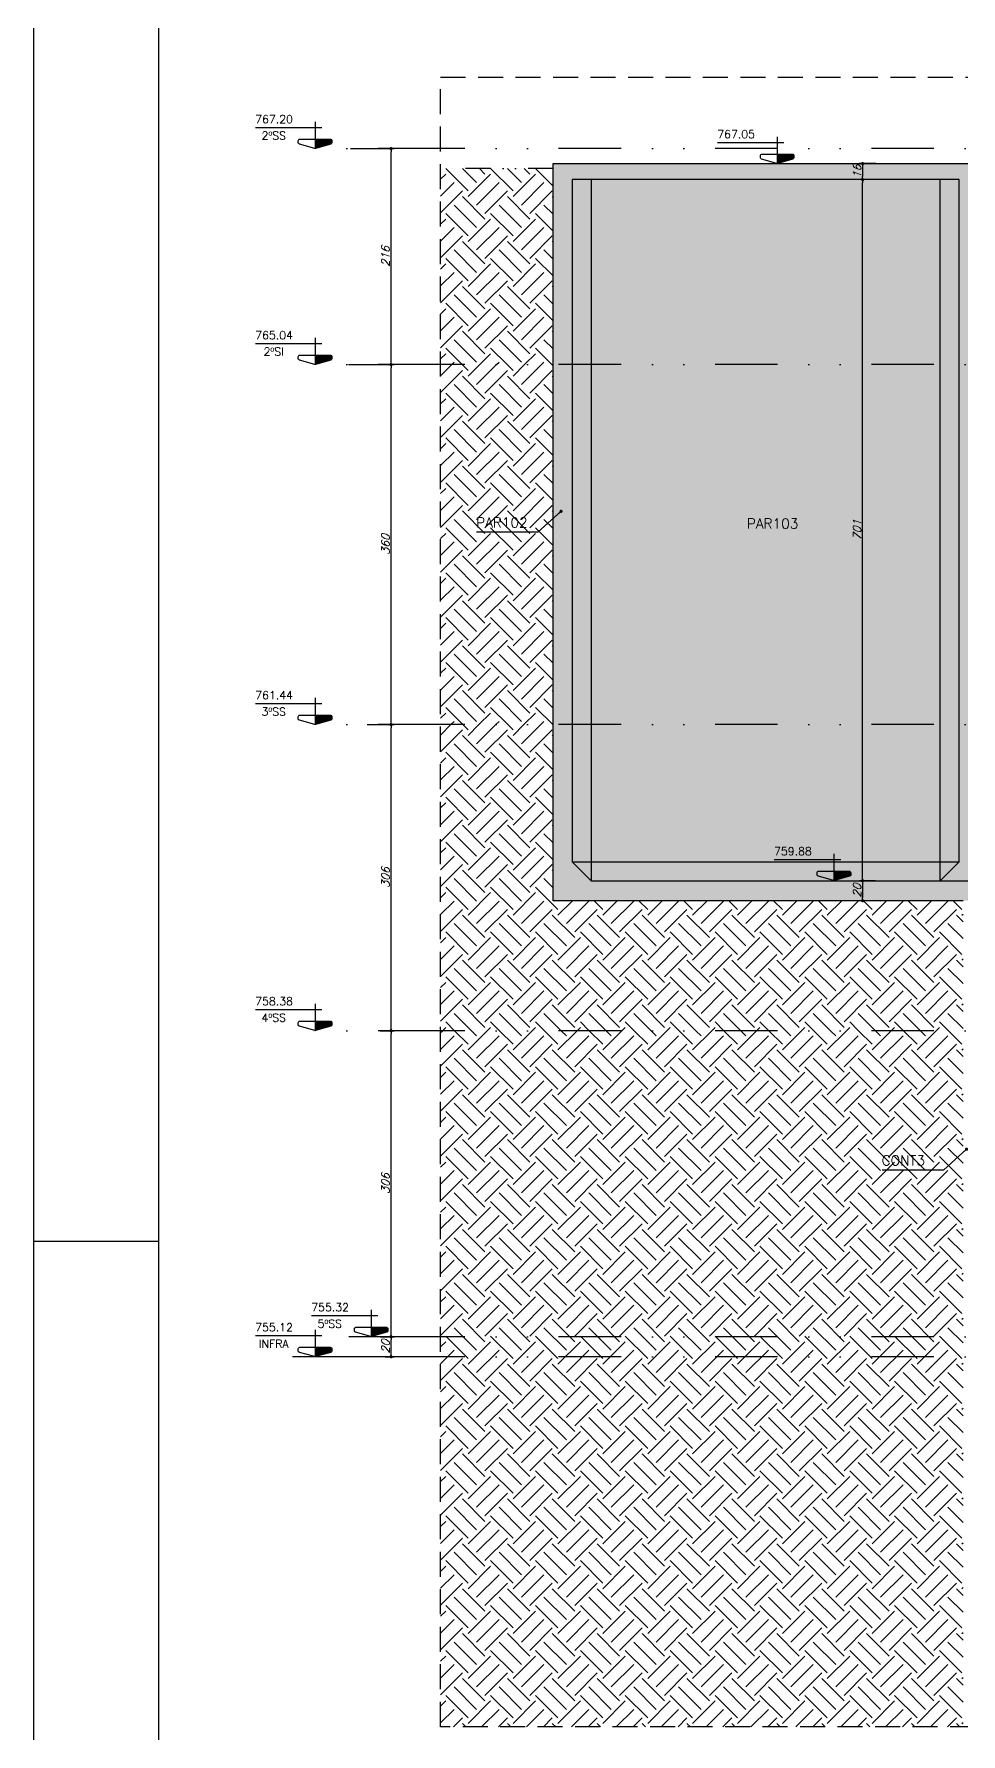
# Model space of a CAD drawing. Header units: millimetres. Extents: x 0 to 7795, y 0 to 4500.
# Drawn here: x 0 to 927, y 992 to 2692 of the extents above; entities that cross this region are included whole.
import ezdxf
from ezdxf.enums import TextEntityAlignment as Align

# ---------------------------------------------------------------- set-up
doc = ezdxf.new("R2010")
doc.units = ezdxf.units.MM
doc.header["$LTSCALE"] = 50
doc.linetypes.add('DASHED', pattern=[0.75, 0.5, -0.25])
doc.linetypes.add('DIVIDE2', pattern=[0.625, 0.25, -0.125, 0, -0.125, 0, -0.125])
for name, color, linetype in [('F-AUX-DET', 2, 'Continuous'), ('F-CORTE', 4, 'Continuous'), ('F-COTAS', 106, 'Continuous'), ('F-EIXOS-DET', 1, 'Continuous'), ('F-LEADER', 1, 'Continuous'), ('F-MARGEM', 1, 'Continuous'), ('F-NÍVEL-VISTA', 2, 'Continuous'), ('F-SOLIDO-CORTE', 71, 'Continuous'), ('F-TEXTO', 6, 'Continuous'), ('F-TEXTO-YELLOW', 2, 'Continuous'), ('F-VIGA VISTA', 2, 'Continuous'), ('F-VISTA', 2, 'Continuous'), ('F-VISTA SÓLIDO 3', 252, 'Continuous')]:
    doc.layers.add(name, color=color, linetype=linetype)
doc.styles.add('CP-TEXT-INCL', font='simplex.shx', dxfattribs={"oblique": 20})
doc.styles.add('MCP', font='simplex.shx')
doc.dimstyles.new('CP-COTAS-50', dxfattribs={"dimscale": 0.64, "dimtxt": 12.5, "dimasz": 5, "dimexe": 5, "dimexo": 5, "dimgap": 2.5, "dimtad": 1, "dimdec": 1, "dimdsep": 46, "dimtxsty": 'CP-TEXT-INCL', "dimblk1": 'DOT', "dimblk2": 'DOT', "dimsah": 1, "dimcen": 9, "dimclrd": 256, "dimclre": 256, "dimclrt": 256, "dimadec": 0, "dimazin": 0, "dimtfac": 1, "dimtdec": 1, "dimtmove": 2, "dimatfit": 3, "dimldrblk": 'DOT', "dimfxl": 5, "dimtolj": 1, "dimarcsym": 0})
pattern_1 = [(45, (-2871.623, 896.083), (0, 44.90128), [31.75, -31.75]), (45, (-2880.042, 904.5), (0, 44.90128), [31.75, -31.75]), (45, (-2888.46, 912.92), (0, 44.90128), [31.75, -31.75]), (135, (-2888.46, 918.533), (-44.90128, 0), [31.75, -31.75]), (135, (-2880.042, 926.952), (-44.90128, 0), [31.75, -31.75]), (135, (-2871.623, 935.37), (-44.90128, 0), [31.75, -31.75])]

# ---------------------------------------------------------------- blocks, each defined once
blk = doc.blocks.new('_DOT')
at = {"color": 0, "linetype": 'ByBlock'}
blk.add_line((-0.5, 0), (-1, 0), dxfattribs=at)
at = {"color": 0, "linetype": 'ByBlock', "const_width": 0.5}
blk.add_lwpolyline([(-0.25, 0, 1), (0.25, 0, 1)], format="xyb", close=True, dxfattribs=at)
blk = doc.blocks.new('A0-2L_900')
at = {"layer": 'F-MARGEM', "color": 2}
blk.add_line((0, 29.7), (2.5, 29.7), dxfattribs=at)
blk.add_lwpolyline([(155.9, 0), (0, 0), (0, 90), (155.9, 90)], close=True, dxfattribs=at)
at = {"layer": 'F-MARGEM', "color": 7}
blk.add_lwpolyline([(2.5, 89), (154.9, 89), (154.9, 1), (2.5, 1)], close=True, dxfattribs=at)
blk = doc.blocks.new('Nível - Vista')
at = {"layer": 'F-NÍVEL-VISTA'}
blk.add_hatch(color=71, dxfattribs=at).paths.add_polyline_path([(0, 0.238), (-0.38, 0.238, 0.414214), (-0.42, 0.198), (-0.42, 0.148, 0.331206), (-0.391, 0.11), (-0.011, 0.002, 0.072993), (0, 0)])
at = {"layer": 'F-NÍVEL-VISTA', "color": 2}
for p, q in [((-0.168, 0.521), (1.493, 0.521)), ((0, 0.67), (0, 0))]:
    blk.add_line(p, q, dxfattribs=at)
blk.add_lwpolyline([(-0.011, 0.002, 0.146769), (0.011, 0.002), (0.391, 0.11, 0.331206), (0.42, 0.148), (0.42, 0.198, 0.414214), (0.38, 0.238), (-0.38, 0.238, 0.414214), (-0.42, 0.198), (-0.42, 0.148, 0.331206), (-0.391, 0.11), (-0.011, 0.002, 0.146769), (0.011, 0.002)], format="xyb", dxfattribs=at)
at = {"layer": 'F-TEXTO', "color": 3, "style": 'MCP'}
for tag, p in [('NÍVEL', (1.026, 0.636)), ('NÍVEL_DETALHE', (1.02, 0.186))]:
    blk.add_attdef(tag, text='', height=0.2, dxfattribs=at).set_placement(p, align=Align.CENTER)
blk = doc.blocks.new('*D80')
at = {"layer": 'DEFPOINTS', "color": 0, "transparency": 16777216}
for p in [(330.1, 2001.4), (357.2, 2001.4), (343, 1695.4)]:
    blk.add_point(p, dxfattribs=at)
at = {"layer": 'F-COTAS', "lineweight": -2, "transparency": 16777216}
for p, q in [((333.3, 2001.4), (360.4, 2001.4)), ((357.2, 1698.6), (357.2, 1998.2)), ((346.2, 1695.4), (360.4, 1695.4))]:
    blk.add_line(p, q, dxfattribs=at)
at = {"layer": 'F-COTAS', "lineweight": -2, "transparency": 16777216, "xscale": 3.2, "yscale": 3.2, "zscale": 3.2}
for p, rotation in [((357.2, 2001.4), 90), ((357.2, 1695.4), 270)]:
    blk.add_blockref('_DOT', p, dxfattribs=dict(at, rotation=rotation))
at = {"layer": 'F-COTAS', "transparency": 16777216, "insert": (351.6, 1848.4), "char_height": 8, "attachment_point": 5, "rotation": 90, "style": 'CP-TEXT-INCL'}
blk.add_mtext('\\A1;306', dxfattribs=at)
blk = doc.blocks.new('*D81')
at = {"layer": 'DEFPOINTS', "color": 0, "transparency": 16777216}
for p in [(311.4, 2361.4), (357.2, 2361.4), (330.1, 2001.4)]:
    blk.add_point(p, dxfattribs=at)
at = {"layer": 'F-COTAS', "lineweight": -2, "transparency": 16777216}
for p, q in [((314.6, 2361.4), (360.4, 2361.4)), ((357.2, 2004.6), (357.2, 2358.2)), ((333.3, 2001.4), (360.4, 2001.4))]:
    blk.add_line(p, q, dxfattribs=at)
at = {"layer": 'F-COTAS', "lineweight": -2, "transparency": 16777216, "xscale": 3.2, "yscale": 3.2, "zscale": 3.2}
for p, rotation in [((357.2, 2361.4), 90), ((357.2, 2001.4), 270)]:
    blk.add_blockref('_DOT', p, dxfattribs=dict(at, rotation=rotation))
at = {"layer": 'F-COTAS', "transparency": 16777216, "insert": (351.6, 2181.4), "char_height": 8, "attachment_point": 5, "rotation": 90, "style": 'CP-TEXT-INCL'}
blk.add_mtext('\\A1;360', dxfattribs=at)
blk = doc.blocks.new('*D82')
at = {"layer": 'DEFPOINTS', "color": 0, "transparency": 16777216}
for p in [(313.4, 2577.4), (357.2, 2577.4), (311.4, 2361.4)]:
    blk.add_point(p, dxfattribs=at)
at = {"layer": 'F-COTAS', "lineweight": -2, "transparency": 16777216}
for p, q in [((316.6, 2577.4), (360.4, 2577.4)), ((357.2, 2364.6), (357.2, 2574.2)), ((314.6, 2361.4), (360.4, 2361.4))]:
    blk.add_line(p, q, dxfattribs=at)
at = {"layer": 'F-COTAS', "lineweight": -2, "transparency": 16777216, "xscale": 3.2, "yscale": 3.2, "zscale": 3.2}
for p, rotation in [((357.2, 2577.4), 90), ((357.2, 2361.4), 270)]:
    blk.add_blockref('_DOT', p, dxfattribs=dict(at, rotation=rotation))
at = {"layer": 'F-COTAS', "transparency": 16777216, "insert": (351.6, 2469.4), "char_height": 8, "attachment_point": 5, "rotation": 90, "style": 'CP-TEXT-INCL'}
blk.add_mtext('\\A1;216', dxfattribs=at)
blk = doc.blocks.new('*D115')
at = {"layer": 'DEFPOINTS', "color": 0, "transparency": 16777216}
for p in [(864.5, 1845.4), (977.4, 1695.4), (1017.1, 1695.4)]:
    blk.add_point(p, dxfattribs=at)
at = {"layer": 'F-COTAS', "lineweight": -2, "transparency": 16777216}
for p, q in [((867.7, 1845.4), (1020.3, 1845.4)), ((1017.1, 1842.2), (1017.1, 1698.6)), ((980.6, 1695.4), (1020.3, 1695.4))]:
    blk.add_line(p, q, dxfattribs=at)
at = {"layer": 'F-COTAS', "lineweight": -2, "transparency": 16777216, "xscale": 3.2, "yscale": 3.2, "zscale": 3.2}
for p, rotation in [((1017.1, 1845.4), 90), ((1017.1, 1695.4), 270)]:
    blk.add_blockref('_DOT', p, dxfattribs=dict(at, rotation=rotation))
at = {"layer": 'F-COTAS', "transparency": 16777216, "insert": (1011.5, 1770.4), "char_height": 8, "attachment_point": 5, "rotation": 90, "style": 'CP-TEXT-INCL'}
blk.add_mtext('\\A1;150', dxfattribs=at)
blk = doc.blocks.new('*D116')
at = {"layer": 'DEFPOINTS', "color": 0, "transparency": 16777216}
for p in [(838.6, 1845.4), (828.8, 1825.4), (838.6, 1825.4)]:
    blk.add_point(p, dxfattribs=at)
at = {"layer": 'F-COTAS', "lineweight": -2, "transparency": 16777216}
for p, q in [((835.4, 1845.4), (825.6, 1845.4)), ((828.8, 1842.2), (828.8, 1828.6)), ((835.4, 1825.4), (825.6, 1825.4))]:
    blk.add_line(p, q, dxfattribs=at)
at = {"layer": 'F-COTAS', "lineweight": -2, "transparency": 16777216, "xscale": 3.2, "yscale": 3.2, "zscale": 3.2}
for p, rotation in [((828.8, 1845.4), 90), ((828.8, 1825.4), 270)]:
    blk.add_blockref('_DOT', p, dxfattribs=dict(at, rotation=rotation))
at = {"layer": 'F-COTAS', "transparency": 16777216, "insert": (823.2, 1835.4), "char_height": 8, "attachment_point": 5, "rotation": 90, "style": 'CP-TEXT-INCL'}
blk.add_mtext('\\A1;20', dxfattribs=at)
blk = doc.blocks.new('*D117')
at = {"layer": 'DEFPOINTS', "color": 0, "transparency": 16777216}
for p in [(828.8, 2546.4), (845.1, 2546.4), (845, 1845.4)]:
    blk.add_point(p, dxfattribs=at)
at = {"layer": 'F-COTAS', "lineweight": -2, "transparency": 16777216}
for p, q in [((841.9, 2546.4), (825.6, 2546.4)), ((828.8, 1848.6), (828.8, 2543.2)), ((841.8, 1845.4), (825.6, 1845.4))]:
    blk.add_line(p, q, dxfattribs=at)
at = {"layer": 'F-COTAS', "lineweight": -2, "transparency": 16777216, "xscale": 3.2, "yscale": 3.2, "zscale": 3.2}
for p, rotation in [((828.8, 2546.4), 90), ((828.8, 1845.4), 270)]:
    blk.add_blockref('_DOT', p, dxfattribs=dict(at, rotation=rotation))
at = {"layer": 'F-COTAS', "transparency": 16777216, "insert": (823.2, 2195.9), "char_height": 8, "attachment_point": 5, "rotation": 90, "style": 'CP-TEXT-INCL'}
blk.add_mtext('\\A1;701', dxfattribs=at)
blk = doc.blocks.new('*D118')
at = {"layer": 'DEFPOINTS', "color": 0, "transparency": 16777216}
for p in [(845.1, 2562.4), (828.8, 2546.4), (845.1, 2546.4)]:
    blk.add_point(p, dxfattribs=at)
at = {"layer": 'F-COTAS', "lineweight": -2, "transparency": 16777216}
for p, q in [((841.9, 2562.4), (825.6, 2562.4)), ((828.8, 2559.2), (828.8, 2549.6)), ((841.9, 2546.4), (825.6, 2546.4))]:
    blk.add_line(p, q, dxfattribs=at)
at = {"layer": 'F-COTAS', "lineweight": -2, "transparency": 16777216, "xscale": 3.2, "yscale": 3.2, "zscale": 3.2}
for p, rotation in [((828.8, 2562.4), 90), ((828.8, 2546.4), 270)]:
    blk.add_blockref('_DOT', p, dxfattribs=dict(at, rotation=rotation))
at = {"layer": 'F-COTAS', "transparency": 16777216, "insert": (823.2, 2554.4), "char_height": 8, "attachment_point": 5, "rotation": 90, "style": 'CP-TEXT-INCL'}
blk.add_mtext('\\A1;16', dxfattribs=at)
blk = doc.blocks.new('*D134')
at = {"layer": 'DEFPOINTS', "color": 0, "transparency": 16777216}
for p in [(343, 1695.4), (357.2, 1695.4), (343, 1389.4)]:
    blk.add_point(p, dxfattribs=at)
at = {"layer": 'F-COTAS', "lineweight": -2, "transparency": 16777216}
for p, q in [((346.2, 1695.4), (360.4, 1695.4)), ((357.2, 1392.6), (357.2, 1692.2)), ((346.2, 1389.4), (360.4, 1389.4))]:
    blk.add_line(p, q, dxfattribs=at)
at = {"layer": 'F-COTAS', "lineweight": -2, "transparency": 16777216, "xscale": 3.2, "yscale": 3.2, "zscale": 3.2}
for p, rotation in [((357.2, 1695.4), 90), ((357.2, 1389.4), 270)]:
    blk.add_blockref('_DOT', p, dxfattribs=dict(at, rotation=rotation))
at = {"layer": 'F-COTAS', "transparency": 16777216, "insert": (351.6, 1542.4), "char_height": 8, "attachment_point": 5, "rotation": 90, "style": 'CP-TEXT-INCL'}
blk.add_mtext('\\A1;306', dxfattribs=at)
blk = doc.blocks.new('*D135')
at = {"layer": 'DEFPOINTS', "color": 0, "transparency": 16777216}
for p in [(348.2, 1389.4), (357.2, 1389.4), (348.2, 1369.4)]:
    blk.add_point(p, dxfattribs=at)
at = {"layer": 'F-COTAS', "lineweight": -2, "transparency": 16777216}
for p, q in [((351.4, 1389.4), (360.4, 1389.4)), ((357.2, 1372.6), (357.2, 1386.2)), ((351.4, 1369.4), (360.4, 1369.4))]:
    blk.add_line(p, q, dxfattribs=at)
at = {"layer": 'F-COTAS', "lineweight": -2, "transparency": 16777216, "xscale": 3.2, "yscale": 3.2, "zscale": 3.2}
for p, rotation in [((357.2, 1389.4), 90), ((357.2, 1369.4), 270)]:
    blk.add_blockref('_DOT', p, dxfattribs=dict(at, rotation=rotation))
at = {"layer": 'F-COTAS', "transparency": 16777216, "insert": (351.6, 1379.4), "char_height": 8, "attachment_point": 5, "rotation": 90, "style": 'CP-TEXT-INCL'}
blk.add_mtext('\\A1;20', dxfattribs=at)

msp = doc.modelspace()

# ---------------------------------------------------------------- hatches: boundary and pattern name
at = {"layer": 'F-AUX-DET'}
h = msp.add_hatch(dxfattribs=at)
h.set_pattern_fill('EARTH', color=252, scale=5, angle=45)
h.set_pattern_definition(pattern_1)
h.paths.add_polyline_path([(519.23, 2557.4), (406.66, 2557.4), (406.66, 2361.4), (519.23, 2361.4), (519.23, 2413.77)])
h = msp.add_hatch(dxfattribs=at)
h.set_pattern_fill('EARTH', color=252, scale=5, angle=45)
h.set_pattern_definition(pattern_1)
h.paths.add_polyline_path([(519.23, 2361.4), (406.66, 2361.4), (406.66, 2001.4), (519.23, 2001.4), (519.23, 2095.21)])
h = msp.add_hatch(dxfattribs=at)
h.set_pattern_fill('EARTH', color=252, scale=5, angle=45)
h.set_pattern_definition(pattern_1)
h.paths.add_polyline_path([(929.23, 1825.39), (925.23, 1825.39), (649.08, 1825.39), (639.08, 1825.39), (546.31, 1825.39), (538.23, 1825.39), (533.28, 1825.39), (519.23, 1825.39), (519.23, 1871.25), (519.23, 2001.4), (406.66, 2001.4), (406.66, 1695.4), (929.23, 1695.4)])
h = msp.add_hatch(dxfattribs=at)
h.set_pattern_fill('EARTH', color=252, scale=5, angle=45)
h.set_pattern_definition(pattern_1)
h.paths.add_polyline_path([(406.66, 999.4), (929.23, 999.4), (929.23, 1695.4), (406.66, 1695.4)])
at = {"layer": 'F-SOLIDO-CORTE'}
h = msp.add_hatch(color=256, dxfattribs=at)
h.dxf.hatch_style = 1
h.paths.add_polyline_path([(3048.23, 2577.39), (3039.31, 2577.39), (3029.23, 2577.39), (2949.12, 2577.39), (2895.53, 2577.39), (2777.23, 2577.39), (2768.45, 2577.39), (2758.23, 2577.39), (2657.08, 2577.39), (2626.15, 2577.39), (2457.93, 2577.39), (2387.23, 2577.39), (2378.31, 2577.39), (2368.23, 2577.39), (2213.31, 2577.39), (2038.23, 2577.39), (2029.31, 2577.39), (2019.23, 2577.39), (2019.23, 2562.39), (1971.81, 2562.39), (1902.27, 2562.39), (1888.73, 2562.39), (1878.21, 2562.39), (1869.73, 2562.39), (1678.83, 2562.39), (1670.81, 2562.39), (1661.9, 2562.39), (1656.37, 2562.39), (1613.49, 2562.39), (1605.6, 2562.39), (1414.23, 2562.39), (1403.21, 2562.39), (1395.23, 2562.39), (1382.99, 2562.39), (1119.58, 2562.39), (944.23, 2562.39), (938.79, 2562.39), (925.23, 2562.39), (845.06, 2562.39), (801.71, 2562.39), (762.68, 2562.39), (678.99, 2562.39), (629.59, 2562.39), (546.31, 2562.39), (538.23, 2562.39), (533.28, 2562.39), (519.23, 2562.39), (519.23, 2413.77), (519.23, 2361.39), (519.23, 2095.21), (519.23, 2001.39), (519.23, 1871.25), (519.23, 1825.39), (533.28, 1825.39), (538.23, 1825.39), (546.31, 1825.39), (639.08, 1825.39), (649.08, 1825.39), (925.23, 1825.39), (929.23, 1825.39), (944.23, 1825.39), (944.23, 1950.98), (944.23, 2001.39), (944.23, 2258.28), (944.23, 2361.39), (944.23, 2504.82), (944.23, 2547.39), (1119.58, 2547.39), (1382.99, 2547.39), (1395.23, 2547.39), (1395.23, 2537.18), (1395.23, 2502.39), (1403.21, 2502.39), (1414.23, 2502.39), (1414.23, 2527.6), (1414.23, 2547.39), (1605.6, 2547.39), (1613.49, 2547.39), (1656.37, 2547.39), (1661.9, 2547.39), (1670.81, 2547.39), (1681.1, 2547.39), (1869.73, 2547.39), (1869.73, 2529.19), (1869.73, 2502.39), (1878.21, 2502.39), (1888.73, 2502.39), (1888.73, 2535.6), (1888.73, 2547.39), (1902.27, 2547.39), (1971.81, 2547.39), (2019.23, 2547.39), (2019.23, 2517.39), (2029.31, 2517.39), (2038.23, 2517.39), (2038.23, 2549.22), (2038.23, 2563.39), (2213.31, 2563.39), (2368.23, 2563.39), (2368.23, 2545.56), (2368.23, 2517.39), (2378.31, 2517.39), (2387.23, 2517.39), (2387.23, 2549.22), (2387.23, 2565.39), (2458.67, 2565.39), (2627.48, 2565.39), (2657.08, 2565.39), (2758.23, 2565.39), (2758.23, 2545.1), (2758.23, 2517.39), (2768.45, 2517.39), (2777.23, 2517.39), (2777.23, 2549.68), (2777.23, 2565.39), (2895.53, 2565.39), (2949.12, 2565.39), (3029.23, 2565.39), (3029.23, 2545.56), (3029.23, 2517.39), (3039.31, 2517.39), (3048.23, 2517.39), (3048.23, 2549.23)])
h.paths.add_polyline_path([(925.23, 2546.39), (925.23, 2418.97), (925.23, 2361.39), (925.23, 2104.51), (925.23, 2001.39), (925.23, 1875.8), (925.23, 1864.39), (906.23, 1845.39), (649.08, 1845.39), (639.08, 1845.39), (557.23, 1845.39), (538.23, 1864.39), (538.23, 1955.53), (538.23, 2001.39), (538.23, 2267.58), (538.23, 2361.39), (538.23, 2510.01), (538.23, 2546.39), (546.31, 2546.39), (629.59, 2546.39), (678.99, 2546.39), (762.68, 2546.39), (801.71, 2546.39), (845.06, 2546.39)], flags=16)
at = {"layer": 'F-VISTA SÓLIDO 3'}
h = msp.add_hatch(color=256, dxfattribs=at)
h.dxf.hatch_style = 1
h.paths.add_polyline_path([(925.23, 2361.39), (925.23, 2418.97), (925.23, 2546.39), (845.06, 2546.39), (801.71, 2546.39), (762.68, 2546.39), (678.99, 2546.39), (629.59, 2546.39), (546.31, 2546.39), (538.23, 2546.39), (538.23, 2510.01), (538.23, 2361.39), (538.23, 2267.58), (538.23, 2001.39), (538.23, 1955.53), (538.23, 1864.39), (557.23, 1845.39), (639.08, 1845.39), (649.08, 1845.39), (906.23, 1845.39), (925.23, 1864.39), (925.23, 1875.8), (925.23, 2001.39), (925.23, 2104.51)])

# ---------------------------------------------------------------- linework, layer by layer
at = {"color": 1, "linetype": 'DASHED'}
msp.add_lwpolyline([(406.66, 999.4), (406.66, 2648.95), (3716.28, 2648.95), (3716.28, 999.4)], close=True, dxfattribs=at)
at = {"layer": 'F-CORTE'}
for p, q in [((519.23, 2413.77), (519.23, 2562.39)), ((519.23, 2562.39), (533.28, 2562.39)), ((533.28, 2562.39), (538.23, 2562.39)), ((538.23, 2562.39), (546.31, 2562.39)), ((546.31, 2562.39), (629.59, 2562.39)), ((629.59, 2562.39), (678.99, 2562.39)), ((678.99, 2562.39), (762.68, 2562.39)), ((762.68, 2562.39), (801.71, 2562.39)), ((801.71, 2562.39), (845.06, 2562.39)), ((845.06, 2562.39), (925.23, 2562.39)), ((925.23, 2562.39), (938.79, 2562.39)), ((519.23, 2361.39), (519.23, 2413.77)), ((519.23, 2095.21), (519.23, 2361.39)), ((519.23, 2001.39), (519.23, 2095.21)), ((519.23, 1871.25), (519.23, 2001.39)), ((519.23, 1825.39), (519.23, 1871.25)), ((639.08, 1825.39), (519.23, 1825.39)), ((649.08, 1825.39), (639.08, 1825.39)), ((925.23, 1825.39), (649.08, 1825.39)), ((929.23, 1825.39), (925.23, 1825.39))]:
    msp.add_line(p, q, dxfattribs=at)
msp.add_lwpolyline([(925.23, 2361.39), (925.23, 2418.97), (925.23, 2546.39), (845.06, 2546.39), (801.71, 2546.39), (762.68, 2546.39), (678.99, 2546.39), (629.59, 2546.39), (546.31, 2546.39), (538.23, 2546.39), (538.23, 2510.01), (538.23, 2361.39), (538.23, 2267.58), (538.23, 2001.39), (538.23, 1955.53), (538.23, 1864.39), (557.23, 1845.39), (639.08, 1845.39), (649.08, 1845.39), (906.23, 1845.39), (925.23, 1864.39), (925.23, 1875.8), (925.23, 2001.39), (925.23, 2104.51)], close=True, dxfattribs=at)
at = {"layer": 'F-EIXOS-DET', "color": 1, "linetype": 'DIVIDE2', "ltscale": 5}
for p, q in [((3716.28, 2577.4), (406.66, 2577.4)), ((3716.28, 2361.4), (406.66, 2361.4)), ((3716.28, 2001.4), (406.66, 2001.4)), ((3716.28, 1695.4), (406.66, 1695.4)), ((3716.28, 1389.4), (406.66, 1389.4)), ((3716.28, 1369.4), (406.66, 1369.4))]:
    msp.add_line(p, q, dxfattribs=at)
at = {"layer": 'F-EIXOS-DET', "linetype": 'DIVIDE2', "ltscale": 5}
for points in [[(406.66, 2577.4), (258.69, 2577.4)], [(406.66, 2361.4), (258.69, 2361.4)], [(406.66, 2001.4), (258.69, 2001.4)], [(406.66, 1695.4), (258.69, 1695.4)]]:
    msp.add_lwpolyline(points, dxfattribs=at)
at = {"layer": 'F-EIXOS-DET', "color": 1, "ltscale": 5}
for points in [[(406.66, 1389.4), (314.76, 1389.4)], [(406.66, 1369.4), (258.69, 1369.4)]]:
    msp.add_lwpolyline(points, dxfattribs=at)
at = {"layer": 'F-VIGA VISTA', "color": 1, "linetype": 'DIVIDE2', "ltscale": 2}
msp.add_line((519.23, 2557.4), (406.66, 2557.4), dxfattribs=at)
at = {"layer": 'F-VISTA', "linetype": 'Continuous'}
for p, q in [((557.23, 2546.39), (557.23, 1845.39)), ((906.23, 1845.39), (906.23, 2546.39)), ((538.23, 1864.39), (925.23, 1864.39))]:
    msp.add_line(p, q, dxfattribs=at)

# ---------------------------------------------------------------- block references
at = {"layer": 'F-MARGEM', "xscale": 50, "yscale": 50, "zscale": 50}
msp.add_blockref('A0-2L_900', (0, 0), dxfattribs=at)
at = {"layer": 'F-NÍVEL-VISTA', "linetype": 'Continuous'}
ref = msp.add_blockref('Nível - Vista', (281.19, 2577.4), dxfattribs=dict(at, xscale=-40, yscale=40, zscale=40))
ref.add_attrib('NÍVEL', '767.20', dxfattribs={"layer": 'F-TEXTO', "color": 3, "height": 8, "style": 'MCP'}).set_placement((240.14, 2602.83), align=Align.CENTER)
ref = msp.add_blockref('Nível - Vista', (743.34, 2562.39), dxfattribs=dict(at, xscale=-40, yscale=40, zscale=40))
ref.add_attrib('NÍVEL', '767.05', dxfattribs={"layer": 'F-TEXTO', "color": 3, "height": 8, "style": 'MCP'}).set_placement((702.29, 2587.82), align=Align.CENTER)
ref = msp.add_blockref('Nível - Vista', (281.19, 2361.4), dxfattribs=dict(at, xscale=-40, yscale=40, zscale=40))
ref.add_attrib('NÍVEL', '765.04', dxfattribs={"layer": 'F-TEXTO', "color": 3, "height": 8, "style": 'MCP'}).set_placement((240.14, 2386.83), align=Align.CENTER)
ref = msp.add_blockref('Nível - Vista', (281.19, 2001.4), dxfattribs=dict(at, xscale=-40, yscale=40, zscale=40))
ref.add_attrib('NÍVEL', '761.44', dxfattribs={"layer": 'F-TEXTO', "color": 3, "height": 8, "style": 'MCP'}).set_placement((240.14, 2026.83), align=Align.CENTER)
ref = msp.add_blockref('Nível - Vista', (800.16, 1845.39), dxfattribs=dict(at, xscale=-40, yscale=40, zscale=40))
ref.add_attrib('NÍVEL', '759.88', dxfattribs={"layer": 'F-TEXTO', "color": 3, "height": 8, "style": 'MCP'}).set_placement((759.11, 1870.82), align=Align.CENTER)
ref = msp.add_blockref('Nível - Vista', (281.19, 1695.4), dxfattribs=dict(at, xscale=-40, yscale=40, zscale=40))
ref.add_attrib('NÍVEL', '758.38', dxfattribs={"layer": 'F-TEXTO', "color": 3, "height": 8, "style": 'MCP'}).set_placement((240.14, 1720.83), align=Align.CENTER)
ref = msp.add_blockref('Nível - Vista', (337.26, 1389.4), dxfattribs=dict(at, xscale=-40, yscale=40, zscale=40))
ref.add_attrib('NÍVEL', '755.32', dxfattribs={"layer": 'F-TEXTO', "color": 3, "height": 8, "style": 'MCP'}).set_placement((296.21, 1414.83), align=Align.CENTER)
ref = msp.add_blockref('Nível - Vista', (281.19, 1369.4), dxfattribs=dict(at, xscale=-40, yscale=40, zscale=40))
ref.add_attrib('NÍVEL', '755.12', dxfattribs={"layer": 'F-TEXTO', "color": 3, "height": 8, "style": 'MCP'}).set_placement((240.14, 1394.83), align=Align.CENTER)

# ---------------------------------------------------------------- texts
at = {"layer": 'F-TEXTO', "color": 3, "style": 'MCP'}
for s, p in [('2ºSS', (239.79, 2586.4)), ('2ºSI', (239.79, 2370.41)), ('3ºSS', (239.79, 2010.4)), ('4ºSS', (239.79, 1704.4)), ('5ºSS', (295.87, 1398.4)), ('INFRA', (239.79, 1378.4))]:
    msp.add_text(s, height=8, dxfattribs=at).set_placement(p, align=Align.CENTER)
at = {"layer": 'F-TEXTO-YELLOW', "style": 'MCP'}
for s, p in [('PAR102', (442.29, 2198.51)), ('PAR103', (713.04, 2197.51)), ('CONT3', (847.9, 1560.68))]:
    msp.add_text(s, height=10, dxfattribs=at).set_placement(p)

# ---------------------------------------------------------------- dimensions: what is measured, and where the dimension line sits
at = {"layer": 'F-COTAS'}
for base, p1, p2, picture, middle in [((357.16, 2577.4), (311.44, 2361.4), (313.42, 2577.4), '*D82', (351.56, 2469.4)), ((828.8, 2546.39), (845.06, 2562.39), (845.06, 2546.39), '*D118', (823.2, 2554.39)), ((828.8, 2546.39), (845.02, 1845.39), (845.06, 2546.39), '*D117', (823.2, 2195.89)), ((357.16, 2361.4), (330.15, 2001.4), (311.44, 2361.4), '*D81', (351.56, 2181.4)), ((357.16, 2001.4), (343.03, 1695.4), (330.15, 2001.4), '*D80', (351.56, 1848.4)), ((828.8, 1825.39), (838.64, 1845.39), (838.64, 1825.39), '*D116', (823.2, 1835.39)), ((1017.11, 1695.4), (864.48, 1845.39), (977.4, 1695.4), '*D115', (1011.51, 1770.39)), ((357.16, 1695.4), (343.03, 1389.4), (343.03, 1695.4), '*D134', (351.56, 1542.4)), ((357.16, 1389.4), (348.24, 1369.4), (348.24, 1389.4), '*D135', (351.56, 1379.4))]:
    dim = msp.add_linear_dim(base=base, p1=p1, p2=p2, angle=90, dimstyle='CP-COTAS-50', dxfattribs=at)
    dim.commit()
    dim.dimension.update_dxf_attribs({"geometry": picture, "text_midpoint": middle})

# ---------------------------------------------------------------- leaders
at = {"layer": 'F-LEADER'}
for points in [[(527.17, 2214.72), (504.04, 2193.72), (442.77, 2193.72)], [(932.78, 1576.88), (909.65, 1555.88), (848.38, 1555.88)]]:
    msp.add_leader(points, dimstyle='CP-COTAS-50', dxfattribs=at)

doc.saveas('drawing.dxf')
